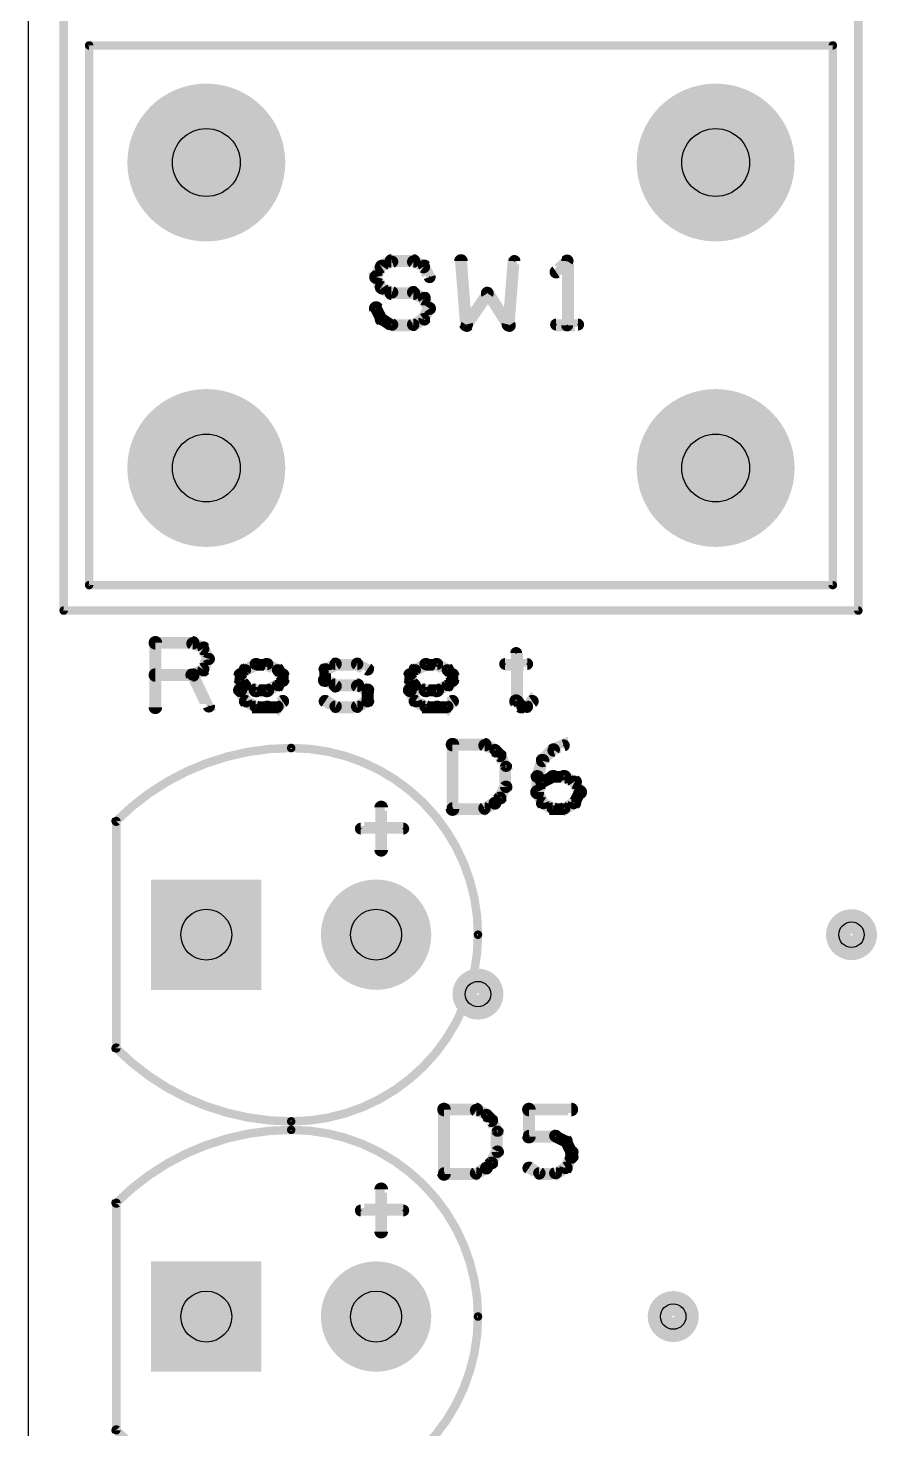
# Model space of a CAD drawing. Extents: x 7835 to 14160, y 8914 to 11568.
# Drawn here: x 7835 to 8343, y 10294 to 11119 of the extents above; entities that cross this region are included whole.
import ezdxf

# ---------------------------------------------------------------- set-up
doc = ezdxf.new("R2010")
doc.units = 0
doc.layers.get('0').update_dxf_attribs({"linetype": 'CONTINUOUS'})
for name, color, linetype in [('_BOARD', 254, 'CONTINUOUS'), ('_DRILL', 251, 'CONTINUOUS'), ('BOTTOM_SOLDER_MASK', 6, 'CONTINUOUS'), ('DOCUMENTATION1', 3, 'CONTINUOUS'), ('TOP_SILKSCREEN', 1, 'CONTINUOUS'), ('TOP_SOLDER_MASK', 2, 'CONTINUOUS')]:
    doc.layers.add(name, color=color, linetype=linetype)

# ---------------------------------------------------------------- blocks, each defined once
blk = doc.blocks.new('VIA')
at = {"const_width": 13}
blk.add_lwpolyline([(-6, 0, 1), (6, 0, 1)], format="xyb", close=True, dxfattribs=at)
blk = doc.blocks.new('STYLE2_1')
at = {"const_width": 30}
blk.add_lwpolyline([(-15, 0, 1), (15, 0, 1)], format="xyb", close=True, dxfattribs=at)
blk = doc.blocks.new('STYLE1_3')
at = {"const_width": 30}
blk.add_lwpolyline([(-15, -15), (15, -15), (15, 15), (-15, 15)], close=True, dxfattribs=at)
blk = doc.blocks.new('PS1_3')
at = {"const_width": 44}
blk.add_lwpolyline([(-22, 0, 1), (22, 0, 1)], format="xyb", close=True, dxfattribs=at)
blk = doc.blocks.new('_HOLE')
blk.add_circle((0, 0), 0.5)

msp = doc.modelspace()

# ---------------------------------------------------------------- linework, layer by layer
at = {"layer": '_BOARD', "color": 3}
msp.add_lwpolyline([(7835, 9315), (11640, 9315), (11640, 9315), (11640, 11565), (11640, 11565), (7835, 11565), (7835, 11565), (7835, 9315), (7835, 9315)], close=True, dxfattribs=at)
at = {"layer": 'DOCUMENTATION1', "color": 94}
msp.add_lwpolyline([(8324, 11124, 5, 5, 0), (8324, 10776, 5, 5, 0), (8324, 10776, 0, 0, 0), (8324, 10776, 3, 3, 0), (8323, 10776, 3, 3, 1), (8325, 10776, 0, 0, 0), (8324, 10775, 3, 3, 1), (8324, 10777, 0, 0, 0), (8324, 10776, 0, 0, 0), (8324, 10776, 5, 5, 0), (7856, 10776, 0, 0, 0), (7856, 10776, 3, 3, 0), (7856, 10777, 3, 3, 1), (7856, 10775, 0, 0, 0), (7855, 10776, 3, 3, 1), (7857, 10776, 0, 0, 0), (7856, 10776, 0, 0, 0), (7856, 10776, 5, 5, 0), (7856, 11124, 0, 0, 0)], format="xyseb", dxfattribs=at)
at = {"layer": 'TOP_SILKSCREEN', "color": 135}
for points in [[(8309, 10790, 3, 3, 1), (8309, 10792, 0, 0, 0), (8309, 10791, 0, 0, 0), (8309, 10791, 5, 5, 0), (7871, 10791, 0, 0, 0), (7871, 10791, 3, 3, 0), (7871, 10792, 3, 3, 1), (7871, 10790, 0, 0, 0), (7870, 10791, 3, 3, 1), (7872, 10791, 0, 0, 0), (7871, 10791, 0, 0, 0), (7871, 10791, 5, 5, 0), (7871, 11109, 0, 0, 0), (7871, 11109, 3, 3, 0), (7872, 11109, 3, 3, 1), (7870, 11109, 0, 0, 0), (7871, 11110, 3, 3, 1), (7871, 11108, 0, 0, 0), (7871, 11109, 0, 0, 0), (7871, 11109, 5, 5, 0), (8309, 11109, 0, 0, 0), (8309, 11109, 3, 3, 0), (8309, 11108, 3, 3, 1), (8309, 11110, 0, 0, 0), (8310, 11109, 3, 3, 1), (8308, 11109, 0, 0, 0), (8309, 11109, 0, 0, 0), (8309, 11109, 5, 5, 0), (8309, 10791, 5, 5, 0), (8309, 10791, 0, 0, 0), (8309, 10791, 3, 3, 0), (8308, 10791, 3, 3, 1), (8310, 10791, 0, 0, 0)], [(7990, 10476, 3, 3, 1), (7990, 10474, 0, 0, 0), (7990, 10475, 0, 0, 0), (7990, 10475, 5, 5, 0.414), (8100, 10585, 0, 0, 0), (8100, 10585, 3, 3, 0), (8101, 10585, 3, 3, 1), (8099, 10585, 0, 0, 0), (8099, 10585, 3, 3, 1), (8101, 10585, 0, 0, 0), (8100, 10585, 0, 0, 0), (8100, 10585, 5, 5, 0.414), (7990, 10695, 0, 0, 0), (7990, 10695, 3, 3, 0), (7990, 10696, 3, 3, 1), (7990, 10694, 0, 0, 0), (7990, 10694, 3, 3, 1), (7990, 10696, 0, 0, 0), (7990, 10695, 0, 0, 0), (7990, 10695, 5, 5, 0.199), (7887, 10652, 0, 0, 0), (7887, 10652, 3, 3, 0), (7886, 10653, 3, 3, 1), (7888, 10651, 0, 0, 0), (7888, 10652, 3, 3, 1), (7886, 10652, 0, 0, 0), (7887, 10652, 0, 0, 0), (7887, 10652, 5, 5, 0), (7887, 10518, 0, 0, 0), (7887, 10518, 3, 3, 0), (7886, 10518, 3, 3, 1), (7888, 10518, 0, 0, 0), (7888, 10519, 3, 3, 1), (7886, 10517, 0, 0, 0), (7887, 10518, 0, 0, 0), (7887, 10518, 5, 5, 0.199), (7990, 10475, 5, 5, 0), (7990, 10475, 0, 0, 0), (7990, 10475, 3, 3, 0), (7990, 10474, 3, 3, 1), (7990, 10476, 0, 0, 0)]]:
    msp.add_lwpolyline(points, format="xyseb", close=True, dxfattribs=at)
for points in [[(8049, 10984, 4, 4, 1), (8049, 10980, 0, 0, 0), (8049, 10982, 0, 0, 0), (8049, 10982, 7, 7, 0), (8062, 10982, 7, 7, 0), (8062, 10982, 0, 0, 0), (8062, 10982, 4, 4, 0), (8062, 10980, 4, 4, 1), (8062, 10984, 0, 0, 0)], [(8092, 10982, 4, 4, 1), (8088, 10982, 0, 0, 0), (8090, 10982, 0, 0, 0), (8090, 10982, 7, 7, 0), (8093, 10944, 7, 7, 0), (8093, 10944, 0, 0, 0), (8093, 10944, 4, 4, 0), (8091, 10944, 4, 4, 1), (8095, 10945, 0, 0, 0)], [(8038, 10973, 4, 4, 1), (8042, 10972, 0, 0, 0), (8040, 10973, 0, 0, 0), (8040, 10973, 7, 7, 0), (8043, 10979, 7, 7, 0), (8043, 10979, 0, 0, 0), (8043, 10979, 4, 4, 0), (8045, 10978, 4, 4, 1), (8042, 10980, 0, 0, 0)], [(8042, 10980, 4, 4, 1), (8044, 10977, 0, 0, 0), (8043, 10979, 0, 0, 0), (8043, 10979, 7, 7, 0), (8049, 10982, 7, 7, 0), (8049, 10982, 0, 0, 0), (8049, 10982, 4, 4, 0), (8050, 10980, 4, 4, 1), (8049, 10983, 0, 0, 0)], [(8063, 10983, 4, 4, 1), (8061, 10980, 0, 0, 0), (8062, 10982, 0, 0, 0), (8062, 10982, 7, 7, 0), (8068, 10979, 7, 7, 0), (8068, 10979, 0, 0, 0), (8068, 10979, 4, 4, 0), (8067, 10977, 4, 4, 1), (8069, 10980, 0, 0, 0)], [(8070, 10980, 4, 4, 1), (8067, 10978, 0, 0, 0), (8068, 10979, 0, 0, 0), (8068, 10979, 7, 7, 0), (8071, 10973, 7, 7, 0), (8071, 10973, 0, 0, 0), (8071, 10973, 4, 4, 0), (8070, 10972, 4, 4, 1), (8073, 10973, 0, 0, 0)], [(8116, 10945, 4, 4, 1), (8120, 10944, 0, 0, 0), (8118, 10944, 0, 0, 0), (8118, 10944, 7, 7, 0), (8121, 10982, 7, 7, 0), (8121, 10982, 0, 0, 0), (8121, 10982, 4, 4, 0), (8123, 10982, 4, 4, 1), (8120, 10982, 0, 0, 0)], [(8154, 10981, 4, 4, 1), (8151, 10983, 0, 0, 0), (8153, 10982, 0, 0, 0), (8153, 10982, 7, 7, 0), (8146, 10976, 7, 7, 0), (8146, 10976, 0, 0, 0), (8146, 10976, 4, 4, 0), (8145, 10977, 4, 4, 1), (8147, 10974, 0, 0, 0)], [(8151, 10944, 4, 4, 1), (8154, 10944, 0, 0, 0), (8153, 10944, 0, 0, 0), (8153, 10944, 7, 7, 0), (8153, 10982, 7, 7, 0), (8153, 10982, 0, 0, 0), (8153, 10982, 4, 4, 0), (8154, 10982, 4, 4, 1), (8151, 10982, 0, 0, 0)], [(8042, 10965, 4, 4, 1), (8045, 10967, 0, 0, 0), (8043, 10966, 0, 0, 0), (8043, 10966, 7, 7, 0), (8040, 10973, 7, 7, 0), (8040, 10973, 0, 0, 0), (8040, 10973, 4, 4, 0), (8042, 10973, 4, 4, 1), (8038, 10972, 0, 0, 0)], [(8049, 10962, 4, 4, 1), (8050, 10965, 0, 0, 0), (8049, 10963, 0, 0, 0), (8049, 10963, 7, 7, 0), (8043, 10966, 7, 7, 0), (8043, 10966, 0, 0, 0), (8043, 10966, 4, 4, 0), (8044, 10968, 4, 4, 1), (8042, 10965, 0, 0, 0)], [(8062, 10961, 4, 4, 1), (8062, 10965, 0, 0, 0), (8062, 10963, 0, 0, 0), (8062, 10963, 7, 7, 0), (8049, 10963, 7, 7, 0), (8049, 10963, 0, 0, 0), (8049, 10963, 4, 4, 0), (8049, 10965, 4, 4, 1), (8049, 10961, 0, 0, 0)], [(8067, 10958, 4, 4, 1), (8069, 10962, 0, 0, 0), (8068, 10960, 0, 0, 0), (8068, 10960, 7, 7, 0), (8062, 10963, 7, 7, 0), (8062, 10963, 0, 0, 0), (8062, 10963, 4, 4, 0), (8063, 10965, 4, 4, 1), (8061, 10962, 0, 0, 0)], [(8070, 10953, 4, 4, 1), (8073, 10955, 0, 0, 0), (8071, 10954, 0, 0, 0), (8071, 10954, 7, 7, 0), (8068, 10960, 7, 7, 0), (8068, 10960, 0, 0, 0), (8068, 10960, 4, 4, 0), (8070, 10961, 4, 4, 1), (8067, 10959, 0, 0, 0)], [(8092, 10945, 4, 4, 1), (8095, 10943, 0, 0, 0), (8093, 10944, 0, 0, 0), (8093, 10944, 7, 7, 0), (8106, 10963, 7, 7, 0), (8106, 10963, 0, 0, 0), (8106, 10963, 4, 4, 0), (8107, 10962, 4, 4, 1), (8104, 10964, 0, 0, 0)], [(8107, 10964, 4, 4, 1), (8104, 10962, 0, 0, 0), (8106, 10963, 0, 0, 0), (8106, 10963, 7, 7, 0), (8118, 10944, 7, 7, 0), (8118, 10944, 0, 0, 0), (8118, 10944, 4, 4, 0), (8117, 10943, 4, 4, 1), (8120, 10945, 0, 0, 0)], [(8042, 10955, 4, 4, 1), (8038, 10953, 0, 0, 0), (8040, 10954, 0, 0, 0), (8040, 10954, 7, 7, 0), (8043, 10948, 7, 7, 0), (8043, 10948, 0, 0, 0), (8043, 10948, 4, 4, 0), (8042, 10947, 4, 4, 1), (8045, 10948, 0, 0, 0)], [(8067, 10948, 4, 4, 1), (8070, 10947, 0, 0, 0), (8068, 10948, 0, 0, 0), (8068, 10948, 7, 7, 0), (8071, 10954, 7, 7, 0), (8071, 10954, 0, 0, 0), (8071, 10954, 4, 4, 0), (8073, 10953, 4, 4, 1), (8070, 10955, 0, 0, 0)], [(8044, 10949, 4, 4, 1), (8042, 10946, 0, 0, 0), (8043, 10948, 0, 0, 0), (8043, 10948, 7, 7, 0), (8049, 10944, 7, 7, 0), (8049, 10944, 0, 0, 0), (8049, 10944, 4, 4, 0), (8049, 10943, 4, 4, 1), (8050, 10946, 0, 0, 0)], [(8049, 10946, 4, 4, 1), (8049, 10943, 0, 0, 0), (8049, 10944, 0, 0, 0), (8049, 10944, 7, 7, 0), (8062, 10944, 7, 7, 0), (8062, 10944, 0, 0, 0), (8062, 10944, 4, 4, 0), (8062, 10943, 4, 4, 1), (8062, 10946, 0, 0, 0)], [(8061, 10946, 4, 4, 1), (8063, 10943, 0, 0, 0), (8062, 10944, 0, 0, 0), (8062, 10944, 7, 7, 0), (8068, 10948, 7, 7, 0), (8068, 10948, 0, 0, 0), (8068, 10948, 4, 4, 0), (8069, 10946, 4, 4, 1), (8067, 10949, 0, 0, 0)], [(8146, 10946, 4, 4, 1), (8146, 10943, 0, 0, 0), (8146, 10944, 0, 0, 0), (8146, 10944, 7, 7, 0), (8159, 10944, 7, 7, 0), (8159, 10944, 0, 0, 0), (8159, 10944, 4, 4, 0), (8159, 10943, 4, 4, 1), (8159, 10946, 0, 0, 0)], [(7908, 10719, 4, 4, 1), (7912, 10719, 0, 0, 0), (7910, 10719, 0, 0, 0), (7910, 10719, 7, 7, 0), (7910, 10757, 7, 7, 0), (7910, 10757, 0, 0, 0), (7910, 10757, 4, 4, 0), (7912, 10757, 4, 4, 1), (7908, 10757, 0, 0, 0)], [(7910, 10759, 4, 4, 1), (7910, 10755, 0, 0, 0), (7910, 10757, 0, 0, 0), (7910, 10757, 7, 7, 0), (7932, 10757, 7, 7, 0), (7932, 10757, 0, 0, 0), (7932, 10757, 4, 4, 0), (7932, 10755, 4, 4, 1), (7932, 10759, 0, 0, 0)], [(7933, 10758, 4, 4, 1), (7931, 10755, 0, 0, 0), (7932, 10757, 0, 0, 0), (7932, 10757, 7, 7, 0), (7938, 10754, 7, 7, 0), (7938, 10754, 0, 0, 0), (7938, 10754, 4, 4, 0), (7937, 10752, 4, 4, 1), (7939, 10755, 0, 0, 0)], [(7940, 10755, 4, 4, 1), (7937, 10753, 0, 0, 0), (7938, 10754, 0, 0, 0), (7938, 10754, 7, 7, 0), (7941, 10748, 7, 7, 0), (7941, 10748, 0, 0, 0), (7941, 10748, 4, 4, 0), (7940, 10747, 4, 4, 1), (7943, 10748, 0, 0, 0)], [(7943, 10747, 4, 4, 1), (7940, 10748, 0, 0, 0), (7941, 10748, 0, 0, 0), (7941, 10748, 7, 7, 0), (7938, 10741, 7, 7, 0), (7938, 10741, 0, 0, 0), (7938, 10741, 4, 4, 0), (7937, 10742, 4, 4, 1), (7940, 10740, 0, 0, 0)], [(7962, 10743, 4, 4, 1), (7964, 10740, 0, 0, 0), (7963, 10741, 0, 0, 0), (7963, 10741, 7, 7, 0), (7969, 10744, 7, 7, 0), (7969, 10744, 0, 0, 0), (7969, 10744, 4, 4, 0), (7970, 10743, 4, 4, 1), (7969, 10746, 0, 0, 0)], [(7969, 10746, 4, 4, 1), (7969, 10743, 0, 0, 0), (7969, 10744, 0, 0, 0), (7969, 10744, 7, 7, 0), (7976, 10744, 7, 7, 0), (7976, 10744, 0, 0, 0), (7976, 10744, 4, 4, 0), (7976, 10743, 4, 4, 1), (7976, 10746, 0, 0, 0)], [(7976, 10746, 4, 4, 1), (7975, 10743, 0, 0, 0), (7976, 10744, 0, 0, 0), (7976, 10744, 7, 7, 0), (7982, 10741, 7, 7, 0), (7982, 10741, 0, 0, 0), (7982, 10741, 4, 4, 0), (7981, 10740, 4, 4, 1), (7983, 10743, 0, 0, 0)], [(8009, 10743, 4, 4, 1), (8011, 10740, 0, 0, 0), (8010, 10741, 0, 0, 0), (8010, 10741, 7, 7, 0), (8016, 10744, 7, 7, 0), (8016, 10744, 0, 0, 0), (8016, 10744, 4, 4, 0), (8017, 10743, 4, 4, 1), (8015, 10746, 0, 0, 0)], [(8016, 10746, 4, 4, 1), (8016, 10743, 0, 0, 0), (8016, 10744, 0, 0, 0), (8016, 10744, 7, 7, 0), (8029, 10744, 7, 7, 0), (8029, 10744, 0, 0, 0), (8029, 10744, 4, 4, 0), (8029, 10743, 4, 4, 1), (8029, 10746, 0, 0, 0)], [(8030, 10746, 4, 4, 1), (8028, 10743, 0, 0, 0), (8029, 10744, 0, 0, 0), (8029, 10744, 7, 7, 0), (8035, 10741, 7, 7, 0), (8035, 10741, 0, 0, 0), (8035, 10741, 4, 4, 0), (8034, 10740, 4, 4, 1), (8036, 10743, 0, 0, 0)], [(8062, 10743, 4, 4, 1), (8064, 10740, 0, 0, 0), (8063, 10741, 0, 0, 0), (8063, 10741, 7, 7, 0), (8069, 10744, 7, 7, 0), (8069, 10744, 0, 0, 0), (8069, 10744, 4, 4, 0), (8070, 10743, 4, 4, 1), (8069, 10746, 0, 0, 0)], [(8069, 10746, 4, 4, 1), (8069, 10743, 0, 0, 0), (8069, 10744, 0, 0, 0), (8069, 10744, 7, 7, 0), (8076, 10744, 7, 7, 0), (8076, 10744, 0, 0, 0), (8076, 10744, 4, 4, 0), (8076, 10743, 4, 4, 1), (8076, 10746, 0, 0, 0)], [(8076, 10746, 4, 4, 1), (8075, 10743, 0, 0, 0), (8076, 10744, 0, 0, 0), (8076, 10744, 7, 7, 0), (8082, 10741, 7, 7, 0), (8082, 10741, 0, 0, 0), (8082, 10741, 4, 4, 0), (8081, 10740, 4, 4, 1), (8083, 10743, 0, 0, 0)], [(8116, 10746, 4, 4, 1), (8116, 10743, 0, 0, 0), (8116, 10744, 0, 0, 0), (8116, 10744, 7, 7, 0), (8129, 10744, 7, 7, 0), (8129, 10744, 0, 0, 0), (8129, 10744, 4, 4, 0), (8129, 10743, 4, 4, 1), (8129, 10746, 0, 0, 0)], [(8124, 10751, 4, 4, 1), (8121, 10751, 0, 0, 0), (8123, 10751, 0, 0, 0), (8123, 10751, 7, 7, 0), (8123, 10723, 7, 7, 0), (8123, 10723, 0, 0, 0), (8123, 10723, 4, 4, 0), (8121, 10723, 4, 4, 1), (8124, 10723, 0, 0, 0)], [(7932, 10736, 4, 4, 1), (7932, 10740, 0, 0, 0), (7932, 10738, 0, 0, 0), (7932, 10738, 7, 7, 0), (7910, 10738, 7, 7, 0), (7910, 10738, 0, 0, 0), (7910, 10738, 4, 4, 0), (7910, 10740, 4, 4, 1), (7910, 10736, 0, 0, 0)], [(7933, 10739, 4, 4, 1), (7930, 10737, 0, 0, 0), (7932, 10738, 0, 0, 0), (7932, 10738, 7, 7, 0), (7941, 10719, 7, 7, 0), (7941, 10719, 0, 0, 0), (7941, 10719, 4, 4, 0), (7940, 10719, 4, 4, 1), (7943, 10720, 0, 0, 0)], [(7939, 10740, 4, 4, 1), (7937, 10743, 0, 0, 0), (7938, 10741, 0, 0, 0), (7938, 10741, 7, 7, 0), (7932, 10738, 7, 7, 0), (7932, 10738, 0, 0, 0), (7932, 10738, 4, 4, 0), (7931, 10740, 4, 4, 1), (7933, 10737, 0, 0, 0)], [(7958, 10729, 4, 4, 1), (7962, 10729, 0, 0, 0), (7960, 10729, 0, 0, 0), (7960, 10729, 7, 7, 0), (7960, 10738, 7, 7, 0), (7960, 10738, 0, 0, 0), (7960, 10738, 4, 4, 0), (7962, 10738, 4, 4, 1), (7958, 10738, 0, 0, 0)], [(7959, 10739, 4, 4, 1), (7961, 10737, 0, 0, 0), (7960, 10738, 0, 0, 0), (7960, 10738, 7, 7, 0), (7963, 10741, 7, 7, 0), (7963, 10741, 0, 0, 0), (7963, 10741, 4, 4, 0), (7964, 10740, 4, 4, 1), (7962, 10742, 0, 0, 0)], [(7962, 10731, 4, 4, 1), (7964, 10733, 0, 0, 0), (7963, 10732, 0, 0, 0), (7963, 10732, 7, 7, 0), (7960, 10735, 7, 7, 0), (7960, 10735, 0, 0, 0), (7960, 10735, 4, 4, 0), (7961, 10736, 4, 4, 1), (7959, 10734, 0, 0, 0)], [(7983, 10742, 4, 4, 1), (7981, 10740, 0, 0, 0), (7982, 10741, 0, 0, 0), (7982, 10741, 7, 7, 0), (7985, 10738, 7, 7, 0), (7985, 10738, 0, 0, 0), (7985, 10738, 4, 4, 0), (7984, 10737, 4, 4, 1), (7986, 10739, 0, 0, 0)], [(7986, 10734, 4, 4, 1), (7984, 10736, 0, 0, 0), (7985, 10735, 0, 0, 0), (7985, 10735, 7, 7, 0), (7982, 10732, 7, 7, 0), (7982, 10732, 0, 0, 0), (7982, 10732, 4, 4, 0), (7981, 10733, 4, 4, 1), (7983, 10731, 0, 0, 0)], [(7987, 10738, 4, 4, 1), (7983, 10738, 0, 0, 0), (7985, 10738, 0, 0, 0), (7985, 10738, 7, 7, 0), (7985, 10735, 7, 7, 0), (7985, 10735, 0, 0, 0), (7985, 10735, 4, 4, 0), (7983, 10735, 4, 4, 1), (7987, 10735, 0, 0, 0)], [(8015, 10730, 4, 4, 1), (8017, 10733, 0, 0, 0), (8016, 10732, 0, 0, 0), (8016, 10732, 7, 7, 0), (8010, 10735, 7, 7, 0), (8010, 10735, 0, 0, 0), (8010, 10735, 4, 4, 0), (8011, 10737, 4, 4, 1), (8009, 10733, 0, 0, 0)], [(8008, 10735, 4, 4, 1), (8012, 10735, 0, 0, 0), (8010, 10735, 0, 0, 0), (8010, 10735, 7, 7, 0), (8010, 10741, 7, 7, 0), (8010, 10741, 0, 0, 0), (8010, 10741, 4, 4, 0), (8012, 10741, 4, 4, 1), (8008, 10741, 0, 0, 0)], [(8058, 10729, 4, 4, 1), (8062, 10729, 0, 0, 0), (8060, 10729, 0, 0, 0), (8060, 10729, 7, 7, 0), (8060, 10738, 7, 7, 0), (8060, 10738, 0, 0, 0), (8060, 10738, 4, 4, 0), (8062, 10738, 4, 4, 1), (8058, 10738, 0, 0, 0)], [(8059, 10739, 4, 4, 1), (8061, 10737, 0, 0, 0), (8060, 10738, 0, 0, 0), (8060, 10738, 7, 7, 0), (8063, 10741, 7, 7, 0), (8063, 10741, 0, 0, 0), (8063, 10741, 4, 4, 0), (8064, 10740, 4, 4, 1), (8062, 10742, 0, 0, 0)], [(8062, 10731, 4, 4, 1), (8064, 10733, 0, 0, 0), (8063, 10732, 0, 0, 0), (8063, 10732, 7, 7, 0), (8060, 10735, 7, 7, 0), (8060, 10735, 0, 0, 0), (8060, 10735, 4, 4, 0), (8061, 10736, 4, 4, 1), (8059, 10734, 0, 0, 0)], [(8083, 10742, 4, 4, 1), (8081, 10740, 0, 0, 0), (8082, 10741, 0, 0, 0), (8082, 10741, 7, 7, 0), (8085, 10738, 7, 7, 0), (8085, 10738, 0, 0, 0), (8085, 10738, 4, 4, 0), (8084, 10737, 4, 4, 1), (8086, 10739, 0, 0, 0)], [(8086, 10734, 4, 4, 1), (8084, 10736, 0, 0, 0), (8085, 10735, 0, 0, 0), (8085, 10735, 7, 7, 0), (8082, 10732, 7, 7, 0), (8082, 10732, 0, 0, 0), (8082, 10732, 4, 4, 0), (8081, 10733, 4, 4, 1), (8083, 10731, 0, 0, 0)], [(8087, 10738, 4, 4, 1), (8083, 10738, 0, 0, 0), (8085, 10738, 0, 0, 0), (8085, 10738, 7, 7, 0), (8085, 10735, 7, 7, 0), (8085, 10735, 0, 0, 0), (8085, 10735, 4, 4, 0), (8083, 10735, 4, 4, 1), (8087, 10735, 0, 0, 0)], [(7962, 10722, 4, 4, 1), (7965, 10723, 0, 0, 0), (7963, 10723, 0, 0, 0), (7963, 10723, 7, 7, 0), (7960, 10729, 7, 7, 0), (7960, 10729, 0, 0, 0), (7960, 10729, 4, 4, 0), (7962, 10730, 4, 4, 1), (7958, 10728, 0, 0, 0)], [(7969, 10727, 4, 4, 1), (7970, 10730, 0, 0, 0), (7969, 10729, 0, 0, 0), (7969, 10729, 7, 7, 0), (7963, 10732, 7, 7, 0), (7963, 10732, 0, 0, 0), (7963, 10732, 4, 4, 0), (7964, 10733, 4, 4, 1), (7962, 10730, 0, 0, 0)], [(7976, 10727, 4, 4, 1), (7976, 10731, 0, 0, 0), (7976, 10729, 0, 0, 0), (7976, 10729, 7, 7, 0), (7969, 10729, 7, 7, 0), (7969, 10729, 0, 0, 0), (7969, 10729, 4, 4, 0), (7969, 10731, 4, 4, 1), (7969, 10727, 0, 0, 0)], [(7983, 10730, 4, 4, 1), (7981, 10733, 0, 0, 0), (7982, 10732, 0, 0, 0), (7982, 10732, 7, 7, 0), (7976, 10729, 7, 7, 0), (7976, 10729, 0, 0, 0), (7976, 10729, 4, 4, 0), (7975, 10730, 4, 4, 1), (7976, 10727, 0, 0, 0)], [(8029, 10730, 4, 4, 1), (8029, 10734, 0, 0, 0), (8029, 10732, 0, 0, 0), (8029, 10732, 7, 7, 0), (8016, 10732, 7, 7, 0), (8016, 10732, 0, 0, 0), (8016, 10732, 4, 4, 0), (8016, 10734, 4, 4, 1), (8016, 10730, 0, 0, 0)], [(8034, 10727, 4, 4, 1), (8036, 10730, 0, 0, 0), (8035, 10729, 0, 0, 0), (8035, 10729, 7, 7, 0), (8029, 10732, 7, 7, 0), (8029, 10732, 0, 0, 0), (8029, 10732, 4, 4, 0), (8030, 10733, 4, 4, 1), (8028, 10730, 0, 0, 0)], [(8033, 10723, 4, 4, 1), (8037, 10723, 0, 0, 0), (8035, 10723, 0, 0, 0), (8035, 10723, 7, 7, 0), (8035, 10729, 7, 7, 0), (8035, 10729, 0, 0, 0), (8035, 10729, 4, 4, 0), (8037, 10729, 4, 4, 1), (8033, 10729, 0, 0, 0)], [(8062, 10722, 4, 4, 1), (8065, 10723, 0, 0, 0), (8063, 10723, 0, 0, 0), (8063, 10723, 7, 7, 0), (8060, 10729, 7, 7, 0), (8060, 10729, 0, 0, 0), (8060, 10729, 4, 4, 0), (8062, 10730, 4, 4, 1), (8058, 10728, 0, 0, 0)], [(8069, 10727, 4, 4, 1), (8070, 10730, 0, 0, 0), (8069, 10729, 0, 0, 0), (8069, 10729, 7, 7, 0), (8063, 10732, 7, 7, 0), (8063, 10732, 0, 0, 0), (8063, 10732, 4, 4, 0), (8064, 10733, 4, 4, 1), (8062, 10730, 0, 0, 0)], [(8076, 10727, 4, 4, 1), (8076, 10731, 0, 0, 0), (8076, 10729, 0, 0, 0), (8076, 10729, 7, 7, 0), (8069, 10729, 7, 7, 0), (8069, 10729, 0, 0, 0), (8069, 10729, 4, 4, 0), (8069, 10731, 4, 4, 1), (8069, 10727, 0, 0, 0)], [(8083, 10730, 4, 4, 1), (8081, 10733, 0, 0, 0), (8082, 10732, 0, 0, 0), (8082, 10732, 7, 7, 0), (8076, 10729, 7, 7, 0), (8076, 10729, 0, 0, 0), (8076, 10729, 4, 4, 0), (8075, 10730, 4, 4, 1), (8076, 10727, 0, 0, 0)], [(7969, 10718, 4, 4, 1), (7970, 10721, 0, 0, 0), (7969, 10719, 0, 0, 0), (7969, 10719, 7, 7, 0), (7963, 10723, 7, 7, 0), (7963, 10723, 0, 0, 0), (7963, 10723, 4, 4, 0), (7964, 10724, 4, 4, 1), (7962, 10721, 0, 0, 0)], [(7976, 10718, 4, 4, 1), (7976, 10721, 0, 0, 0), (7976, 10719, 0, 0, 0), (7976, 10719, 7, 7, 0), (7969, 10719, 7, 7, 0), (7969, 10719, 0, 0, 0), (7969, 10719, 4, 4, 0), (7969, 10721, 4, 4, 1), (7969, 10718, 0, 0, 0)], [(7982, 10718, 4, 4, 1), (7982, 10721, 0, 0, 0), (7982, 10719, 0, 0, 0), (7982, 10719, 7, 7, 0), (7976, 10719, 7, 7, 0), (7976, 10719, 0, 0, 0), (7976, 10719, 4, 4, 0), (7976, 10721, 4, 4, 1), (7976, 10718, 0, 0, 0)], [(7986, 10721, 4, 4, 1), (7984, 10724, 0, 0, 0), (7985, 10723, 0, 0, 0), (7985, 10723, 7, 7, 0), (7982, 10719, 7, 7, 0), (7982, 10719, 0, 0, 0), (7982, 10719, 4, 4, 0), (7981, 10721, 4, 4, 1), (7983, 10718, 0, 0, 0)], [(8011, 10724, 4, 4, 1), (8009, 10721, 0, 0, 0), (8010, 10723, 0, 0, 0), (8010, 10723, 7, 7, 0), (8016, 10719, 7, 7, 0), (8016, 10719, 0, 0, 0), (8016, 10719, 4, 4, 0), (8015, 10718, 4, 4, 1), (8017, 10721, 0, 0, 0)], [(8016, 10721, 4, 4, 1), (8016, 10718, 0, 0, 0), (8016, 10719, 0, 0, 0), (8016, 10719, 7, 7, 0), (8029, 10719, 7, 7, 0), (8029, 10719, 0, 0, 0), (8029, 10719, 4, 4, 0), (8029, 10718, 4, 4, 1), (8029, 10721, 0, 0, 0)], [(8028, 10721, 4, 4, 1), (8030, 10718, 0, 0, 0), (8029, 10719, 0, 0, 0), (8029, 10719, 7, 7, 0), (8035, 10723, 7, 7, 0), (8035, 10723, 0, 0, 0), (8035, 10723, 4, 4, 0), (8036, 10721, 4, 4, 1), (8034, 10724, 0, 0, 0)], [(8069, 10718, 4, 4, 1), (8070, 10721, 0, 0, 0), (8069, 10719, 0, 0, 0), (8069, 10719, 7, 7, 0), (8063, 10723, 7, 7, 0), (8063, 10723, 0, 0, 0), (8063, 10723, 4, 4, 0), (8064, 10724, 4, 4, 1), (8062, 10721, 0, 0, 0)], [(8076, 10718, 4, 4, 1), (8076, 10721, 0, 0, 0), (8076, 10719, 0, 0, 0), (8076, 10719, 7, 7, 0), (8069, 10719, 7, 7, 0), (8069, 10719, 0, 0, 0), (8069, 10719, 4, 4, 0), (8069, 10721, 4, 4, 1), (8069, 10718, 0, 0, 0)], [(8082, 10718, 4, 4, 1), (8082, 10721, 0, 0, 0), (8082, 10719, 0, 0, 0), (8082, 10719, 7, 7, 0), (8076, 10719, 7, 7, 0), (8076, 10719, 0, 0, 0), (8076, 10719, 4, 4, 0), (8076, 10721, 4, 4, 1), (8076, 10718, 0, 0, 0)], [(8086, 10721, 4, 4, 1), (8084, 10724, 0, 0, 0), (8085, 10723, 0, 0, 0), (8085, 10723, 7, 7, 0), (8082, 10719, 7, 7, 0), (8082, 10719, 0, 0, 0), (8082, 10719, 4, 4, 0), (8081, 10721, 4, 4, 1), (8083, 10718, 0, 0, 0)], [(8124, 10724, 4, 4, 1), (8121, 10721, 0, 0, 0), (8123, 10723, 0, 0, 0), (8123, 10723, 7, 7, 0), (8126, 10719, 7, 7, 0), (8126, 10719, 0, 0, 0), (8126, 10719, 4, 4, 0), (8124, 10718, 4, 4, 1), (8127, 10721, 0, 0, 0)], [(8126, 10721, 4, 4, 1), (8126, 10718, 0, 0, 0), (8126, 10719, 0, 0, 0), (8126, 10719, 7, 7, 0), (8129, 10719, 7, 7, 0), (8129, 10719, 0, 0, 0), (8129, 10719, 4, 4, 0), (8129, 10718, 4, 4, 1), (8129, 10721, 0, 0, 0)], [(8128, 10721, 4, 4, 1), (8130, 10718, 0, 0, 0), (8129, 10719, 0, 0, 0), (8129, 10719, 7, 7, 0), (8132, 10723, 7, 7, 0), (8132, 10723, 0, 0, 0), (8132, 10723, 4, 4, 0), (8133, 10721, 4, 4, 1), (8131, 10724, 0, 0, 0)], [(8083, 10659, 4, 4, 1), (8087, 10659, 0, 0, 0), (8085, 10659, 0, 0, 0), (8085, 10659, 7, 7, 0), (8085, 10697, 7, 7, 0), (8085, 10697, 0, 0, 0), (8085, 10697, 4, 4, 0), (8087, 10697, 4, 4, 1), (8083, 10697, 0, 0, 0)], [(8085, 10699, 4, 4, 1), (8085, 10695, 0, 0, 0), (8085, 10697, 0, 0, 0), (8085, 10697, 7, 7, 0), (8104, 10697, 7, 7, 0), (8104, 10697, 0, 0, 0), (8104, 10697, 4, 4, 0), (8104, 10695, 4, 4, 1), (8104, 10699, 0, 0, 0)], [(8105, 10698, 4, 4, 1), (8103, 10695, 0, 0, 0), (8104, 10697, 0, 0, 0), (8104, 10697, 7, 7, 0), (8110, 10694, 7, 7, 0), (8110, 10694, 0, 0, 0), (8110, 10694, 4, 4, 0), (8109, 10692, 4, 4, 1), (8111, 10695, 0, 0, 0)], [(8111, 10695, 4, 4, 1), (8109, 10693, 0, 0, 0), (8110, 10694, 0, 0, 0), (8110, 10694, 7, 7, 0), (8113, 10691, 7, 7, 0), (8113, 10691, 0, 0, 0), (8113, 10691, 4, 4, 0), (8112, 10689, 4, 4, 1), (8114, 10692, 0, 0, 0)], [(8137, 10689, 4, 4, 1), (8139, 10686, 0, 0, 0), (8138, 10688, 0, 0, 0), (8138, 10688, 7, 7, 0), (8144, 10694, 7, 7, 0), (8144, 10694, 0, 0, 0), (8144, 10694, 4, 4, 0), (8146, 10693, 4, 4, 1), (8143, 10695, 0, 0, 0)], [(8144, 10695, 4, 4, 1), (8145, 10692, 0, 0, 0), (8144, 10694, 0, 0, 0), (8144, 10694, 7, 7, 0), (8151, 10697, 7, 7, 0), (8151, 10697, 0, 0, 0), (8151, 10697, 4, 4, 0), (8151, 10695, 4, 4, 1), (8150, 10698, 0, 0, 0)], [(8115, 10691, 4, 4, 1), (8112, 10690, 0, 0, 0), (8113, 10691, 0, 0, 0), (8113, 10691, 7, 7, 0), (8116, 10684, 7, 7, 0), (8116, 10684, 0, 0, 0), (8116, 10684, 4, 4, 0), (8115, 10684, 4, 4, 1), (8118, 10685, 0, 0, 0)], [(8133, 10679, 4, 4, 1), (8137, 10678, 0, 0, 0), (8135, 10678, 0, 0, 0), (8135, 10678, 7, 7, 0), (8138, 10688, 7, 7, 0), (8138, 10688, 0, 0, 0), (8138, 10688, 4, 4, 0), (8140, 10687, 4, 4, 1), (8136, 10688, 0, 0, 0)], [(8118, 10684, 4, 4, 1), (8115, 10684, 0, 0, 0), (8116, 10684, 0, 0, 0), (8116, 10684, 7, 7, 0), (8116, 10672, 7, 7, 0), (8116, 10672, 0, 0, 0), (8116, 10672, 4, 4, 0), (8115, 10672, 4, 4, 1), (8118, 10672, 0, 0, 0)], [(8133, 10669, 4, 4, 1), (8137, 10669, 0, 0, 0), (8135, 10669, 0, 0, 0), (8135, 10669, 7, 7, 0), (8135, 10678, 7, 7, 0), (8135, 10678, 0, 0, 0), (8135, 10678, 4, 4, 0), (8137, 10678, 4, 4, 1), (8133, 10678, 0, 0, 0)], [(8137, 10677, 4, 4, 1), (8139, 10673, 0, 0, 0), (8138, 10675, 0, 0, 0), (8138, 10675, 7, 7, 0), (8144, 10678, 7, 7, 0), (8144, 10678, 0, 0, 0), (8144, 10678, 4, 4, 0), (8145, 10677, 4, 4, 1), (8144, 10680, 0, 0, 0)], [(8144, 10680, 4, 4, 1), (8144, 10676, 0, 0, 0), (8144, 10678, 0, 0, 0), (8144, 10678, 7, 7, 0), (8151, 10678, 7, 7, 0), (8151, 10678, 0, 0, 0), (8151, 10678, 4, 4, 0), (8151, 10676, 4, 4, 1), (8151, 10680, 0, 0, 0)], [(8151, 10680, 4, 4, 1), (8150, 10677, 0, 0, 0), (8151, 10678, 0, 0, 0), (8151, 10678, 7, 7, 0), (8157, 10675, 7, 7, 0), (8157, 10675, 0, 0, 0), (8157, 10675, 4, 4, 0), (8156, 10673, 4, 4, 1), (8158, 10677, 0, 0, 0)], [(8118, 10671, 4, 4, 1), (8115, 10673, 0, 0, 0), (8116, 10672, 0, 0, 0), (8116, 10672, 7, 7, 0), (8113, 10666, 7, 7, 0), (8113, 10666, 0, 0, 0), (8113, 10666, 4, 4, 0), (8112, 10666, 4, 4, 1), (8115, 10665, 0, 0, 0)], [(8133, 10670, 4, 4, 1), (8137, 10668, 0, 0, 0), (8135, 10669, 0, 0, 0), (8135, 10669, 7, 7, 0), (8138, 10675, 7, 7, 0), (8138, 10675, 0, 0, 0), (8138, 10675, 4, 4, 0), (8140, 10674, 4, 4, 1), (8137, 10676, 0, 0, 0)], [(8137, 10662, 4, 4, 1), (8140, 10663, 0, 0, 0), (8138, 10663, 0, 0, 0), (8138, 10663, 7, 7, 0), (8135, 10669, 7, 7, 0), (8135, 10669, 0, 0, 0), (8135, 10669, 4, 4, 0), (8137, 10670, 4, 4, 1), (8133, 10668, 0, 0, 0)], [(8158, 10676, 4, 4, 1), (8155, 10674, 0, 0, 0), (8157, 10675, 0, 0, 0), (8157, 10675, 7, 7, 0), (8160, 10669, 7, 7, 0), (8160, 10669, 0, 0, 0), (8160, 10669, 4, 4, 0), (8158, 10668, 4, 4, 1), (8162, 10670, 0, 0, 0)], [(8162, 10668, 4, 4, 1), (8158, 10670, 0, 0, 0), (8160, 10669, 0, 0, 0), (8160, 10669, 7, 7, 0), (8157, 10663, 7, 7, 0), (8157, 10663, 0, 0, 0), (8157, 10663, 4, 4, 0), (8155, 10663, 4, 4, 1), (8158, 10662, 0, 0, 0)], [(8041, 10635, 4, 4, 1), (8045, 10635, 0, 0, 0), (8043, 10635, 0, 0, 0), (8043, 10635, 7, 7, 0), (8043, 10660, 7, 7, 0), (8043, 10660, 0, 0, 0), (8043, 10660, 4, 4, 0), (8045, 10660, 4, 4, 1), (8041, 10660, 0, 0, 0)], [(8111, 10661, 4, 4, 1), (8109, 10664, 0, 0, 0), (8110, 10663, 0, 0, 0), (8110, 10663, 7, 7, 0), (8104, 10659, 7, 7, 0), (8104, 10659, 0, 0, 0), (8104, 10659, 4, 4, 0), (8103, 10661, 4, 4, 1), (8105, 10658, 0, 0, 0)], [(8114, 10664, 4, 4, 1), (8112, 10667, 0, 0, 0), (8113, 10666, 0, 0, 0), (8113, 10666, 7, 7, 0), (8110, 10663, 7, 7, 0), (8110, 10663, 0, 0, 0), (8110, 10663, 4, 4, 0), (8109, 10664, 4, 4, 1), (8111, 10661, 0, 0, 0)], [(8144, 10658, 4, 4, 1), (8145, 10661, 0, 0, 0), (8144, 10659, 0, 0, 0), (8144, 10659, 7, 7, 0), (8138, 10663, 7, 7, 0), (8138, 10663, 0, 0, 0), (8138, 10663, 4, 4, 0), (8139, 10664, 4, 4, 1), (8137, 10661, 0, 0, 0)], [(8158, 10661, 4, 4, 1), (8156, 10664, 0, 0, 0), (8157, 10663, 0, 0, 0), (8157, 10663, 7, 7, 0), (8151, 10659, 7, 7, 0), (8151, 10659, 0, 0, 0), (8151, 10659, 4, 4, 0), (8150, 10661, 4, 4, 1), (8151, 10658, 0, 0, 0)], [(8104, 10658, 4, 4, 1), (8104, 10661, 0, 0, 0), (8104, 10659, 0, 0, 0), (8104, 10659, 7, 7, 0), (8085, 10659, 7, 7, 0), (8085, 10659, 0, 0, 0), (8085, 10659, 4, 4, 0), (8085, 10661, 4, 4, 1), (8085, 10658, 0, 0, 0)], [(8151, 10658, 4, 4, 1), (8151, 10661, 0, 0, 0), (8151, 10659, 0, 0, 0), (8151, 10659, 7, 7, 0), (8144, 10659, 7, 7, 0), (8144, 10659, 0, 0, 0), (8144, 10659, 4, 4, 0), (8144, 10661, 4, 4, 1), (8144, 10658, 0, 0, 0)], [(8056, 10646, 4, 4, 1), (8056, 10649, 0, 0, 0), (8056, 10648, 0, 0, 0), (8056, 10648, 7, 7, 0), (8031, 10648, 7, 7, 0), (8031, 10648, 0, 0, 0), (8031, 10648, 4, 4, 0), (8031, 10649, 4, 4, 1), (8031, 10646, 0, 0, 0)], [(8078, 10444, 4, 4, 1), (8082, 10444, 0, 0, 0), (8080, 10444, 0, 0, 0), (8080, 10444, 7, 7, 0), (8080, 10482, 7, 7, 0), (8080, 10482, 0, 0, 0), (8080, 10482, 4, 4, 0), (8082, 10482, 4, 4, 1), (8078, 10482, 0, 0, 0)], [(8080, 10484, 4, 4, 1), (8080, 10480, 0, 0, 0), (8080, 10482, 0, 0, 0), (8080, 10482, 7, 7, 0), (8099, 10482, 7, 7, 0), (8099, 10482, 0, 0, 0), (8099, 10482, 4, 4, 0), (8099, 10480, 4, 4, 1), (8099, 10484, 0, 0, 0)], [(8100, 10483, 4, 4, 1), (8098, 10480, 0, 0, 0), (8099, 10482, 0, 0, 0), (8099, 10482, 7, 7, 0), (8105, 10479, 7, 7, 0), (8105, 10479, 0, 0, 0), (8105, 10479, 4, 4, 0), (8104, 10477, 4, 4, 1), (8106, 10480, 0, 0, 0)], [(8106, 10480, 4, 4, 1), (8104, 10478, 0, 0, 0), (8105, 10479, 0, 0, 0), (8105, 10479, 7, 7, 0), (8108, 10476, 7, 7, 0), (8108, 10476, 0, 0, 0), (8108, 10476, 4, 4, 0), (8107, 10474, 4, 4, 1), (8109, 10477, 0, 0, 0)], [(8128, 10466, 4, 4, 1), (8132, 10466, 0, 0, 0), (8130, 10466, 0, 0, 0), (8130, 10466, 7, 7, 0), (8130, 10482, 7, 7, 0), (8130, 10482, 0, 0, 0), (8130, 10482, 4, 4, 0), (8132, 10482, 4, 4, 1), (8128, 10482, 0, 0, 0)], [(8130, 10484, 4, 4, 1), (8130, 10480, 0, 0, 0), (8130, 10482, 0, 0, 0), (8130, 10482, 7, 7, 0), (8155, 10482, 7, 7, 0), (8155, 10482, 0, 0, 0), (8155, 10482, 4, 4, 0), (8155, 10480, 4, 4, 1), (8155, 10484, 0, 0, 0)], [(8110, 10476, 4, 4, 1), (8107, 10475, 0, 0, 0), (8108, 10476, 0, 0, 0), (8108, 10476, 7, 7, 0), (8111, 10469, 7, 7, 0), (8111, 10469, 0, 0, 0), (8111, 10469, 4, 4, 0), (8110, 10469, 4, 4, 1), (8113, 10470, 0, 0, 0)], [(7990, 10250, 5, 5, 0.414), (8100, 10360, 0, 0, 0), (8100, 10360, 3, 3, 0), (8101, 10360, 3, 3, 1), (8099, 10360, 0, 0, 0), (8099, 10360, 3, 3, 1), (8101, 10360, 0, 0, 0), (8100, 10360, 0, 0, 0), (8100, 10360, 5, 5, 0.414), (7990, 10470, 0, 0, 0), (7990, 10470, 3, 3, 0), (7990, 10471, 3, 3, 1), (7990, 10469, 0, 0, 0), (7990, 10469, 3, 3, 1), (7990, 10471, 0, 0, 0), (7990, 10470, 0, 0, 0), (7990, 10470, 5, 5, 0.199), (7887, 10427, 0, 0, 0), (7887, 10427, 3, 3, 0), (7886, 10428, 3, 3, 1), (7888, 10426, 0, 0, 0), (7888, 10427, 3, 3, 1), (7886, 10427, 0, 0, 0), (7887, 10427, 0, 0, 0), (7887, 10427, 5, 5, 0), (7887, 10293, 0, 0, 0), (7887, 10293, 3, 3, 0), (7886, 10293, 3, 3, 1), (7888, 10293, 0, 0, 0), (7888, 10294, 3, 3, 1), (7886, 10292, 0, 0, 0), (7887, 10293, 0, 0, 0), (7887, 10293, 5, 5, 0.199), (7990, 10250, 5, 5, 0)], [(8113, 10469, 4, 4, 1), (8110, 10469, 0, 0, 0), (8111, 10469, 0, 0, 0), (8111, 10469, 7, 7, 0), (8111, 10457, 7, 7, 0), (8111, 10457, 0, 0, 0), (8111, 10457, 4, 4, 0), (8110, 10457, 4, 4, 1), (8113, 10457, 0, 0, 0)], [(8146, 10465, 4, 4, 1), (8146, 10468, 0, 0, 0), (8146, 10466, 0, 0, 0), (8146, 10466, 7, 7, 0), (8130, 10466, 7, 7, 0), (8130, 10466, 0, 0, 0), (8130, 10466, 4, 4, 0), (8130, 10468, 4, 4, 1), (8130, 10465, 0, 0, 0)], [(8151, 10462, 4, 4, 1), (8153, 10465, 0, 0, 0), (8152, 10463, 0, 0, 0), (8152, 10463, 7, 7, 0), (8146, 10466, 7, 7, 0), (8146, 10466, 0, 0, 0), (8146, 10466, 4, 4, 0), (8146, 10468, 4, 4, 1), (8145, 10465, 0, 0, 0)], [(8153, 10456, 4, 4, 1), (8157, 10458, 0, 0, 0), (8155, 10457, 0, 0, 0), (8155, 10457, 7, 7, 0), (8152, 10463, 7, 7, 0), (8152, 10463, 0, 0, 0), (8152, 10463, 4, 4, 0), (8153, 10464, 4, 4, 1), (8150, 10462, 0, 0, 0)], [(8113, 10456, 4, 4, 1), (8110, 10458, 0, 0, 0), (8111, 10457, 0, 0, 0), (8111, 10457, 7, 7, 0), (8108, 10451, 7, 7, 0), (8108, 10451, 0, 0, 0), (8108, 10451, 4, 4, 0), (8107, 10451, 4, 4, 1), (8110, 10450, 0, 0, 0)], [(8150, 10448, 4, 4, 1), (8153, 10447, 0, 0, 0), (8152, 10448, 0, 0, 0), (8152, 10448, 7, 7, 0), (8155, 10454, 7, 7, 0), (8155, 10454, 0, 0, 0), (8155, 10454, 4, 4, 0), (8157, 10453, 4, 4, 1), (8153, 10455, 0, 0, 0)], [(8153, 10454, 4, 4, 1), (8157, 10454, 0, 0, 0), (8155, 10454, 0, 0, 0), (8155, 10454, 7, 7, 0), (8155, 10457, 7, 7, 0), (8155, 10457, 0, 0, 0), (8155, 10457, 4, 4, 0), (8157, 10457, 4, 4, 1), (8153, 10457, 0, 0, 0)], [(8106, 10446, 4, 4, 1), (8104, 10449, 0, 0, 0), (8105, 10448, 0, 0, 0), (8105, 10448, 7, 7, 0), (8099, 10444, 7, 7, 0), (8099, 10444, 0, 0, 0), (8099, 10444, 4, 4, 0), (8098, 10446, 4, 4, 1), (8100, 10443, 0, 0, 0)], [(8109, 10449, 4, 4, 1), (8107, 10452, 0, 0, 0), (8108, 10451, 0, 0, 0), (8108, 10451, 7, 7, 0), (8105, 10448, 7, 7, 0), (8105, 10448, 0, 0, 0), (8105, 10448, 4, 4, 0), (8104, 10449, 4, 4, 1), (8106, 10446, 0, 0, 0)], [(8131, 10449, 4, 4, 1), (8129, 10446, 0, 0, 0), (8130, 10448, 0, 0, 0), (8130, 10448, 7, 7, 0), (8136, 10444, 7, 7, 0), (8136, 10444, 0, 0, 0), (8136, 10444, 4, 4, 0), (8135, 10443, 4, 4, 1), (8137, 10446, 0, 0, 0)], [(8145, 10446, 4, 4, 1), (8146, 10443, 0, 0, 0), (8146, 10444, 0, 0, 0), (8146, 10444, 7, 7, 0), (8152, 10448, 7, 7, 0), (8152, 10448, 0, 0, 0), (8152, 10448, 4, 4, 0), (8153, 10446, 4, 4, 1), (8151, 10449, 0, 0, 0)], [(8099, 10443, 4, 4, 1), (8099, 10446, 0, 0, 0), (8099, 10444, 0, 0, 0), (8099, 10444, 7, 7, 0), (8080, 10444, 7, 7, 0), (8080, 10444, 0, 0, 0), (8080, 10444, 4, 4, 0), (8080, 10446, 4, 4, 1), (8080, 10443, 0, 0, 0)], [(8136, 10446, 4, 4, 1), (8136, 10443, 0, 0, 0), (8136, 10444, 0, 0, 0), (8136, 10444, 7, 7, 0), (8146, 10444, 7, 7, 0), (8146, 10444, 0, 0, 0), (8146, 10444, 4, 4, 0), (8146, 10443, 4, 4, 1), (8146, 10446, 0, 0, 0)], [(8041, 10410, 4, 4, 1), (8045, 10410, 0, 0, 0), (8043, 10410, 0, 0, 0), (8043, 10410, 7, 7, 0), (8043, 10435, 7, 7, 0), (8043, 10435, 0, 0, 0), (8043, 10435, 4, 4, 0), (8045, 10435, 4, 4, 1), (8041, 10435, 0, 0, 0)], [(8056, 10421, 4, 4, 1), (8056, 10424, 0, 0, 0), (8056, 10423, 0, 0, 0), (8056, 10423, 7, 7, 0), (8031, 10423, 7, 7, 0), (8031, 10423, 0, 0, 0), (8031, 10423, 4, 4, 0), (8031, 10424, 4, 4, 1), (8031, 10421, 0, 0, 0)]]:
    msp.add_lwpolyline(points, format="xyseb", dxfattribs=at)

# ---------------------------------------------------------------- block references
at = {"layer": '_DRILL'}
for p, xscale, yscale in [((7940, 11040), 40, 40), ((8240, 11040), 40, 40), ((7940, 10860), 40, 40), ((8240, 10860), 40, 40), ((7940, 10585), 30, 30), ((8040, 10585), 30, 30), ((8320, 10585), 15, 15), ((8100, 10550), 15, 15), ((7940, 10360), 30, 30), ((8040, 10360), 30, 30), ((8215, 10360), 15, 15)]:
    msp.add_blockref('_HOLE', p, dxfattribs=dict(at, xscale=xscale, yscale=yscale))
at = {"layer": 'BOTTOM_SOLDER_MASK', "color": 253, "xscale": 1.057, "yscale": 1.057, "rotation": 180}
for p in [(7940, 11040), (7940, 11040), (8240, 11040), (8240, 11040), (7940, 10860), (7940, 10860), (8240, 10860), (8240, 10860)]:
    msp.add_blockref('PS1_3', p, dxfattribs=at)
at = {"layer": 'BOTTOM_SOLDER_MASK', "color": 253, "xscale": 1.083, "yscale": 1.083}
for name, p in [('STYLE1_3', (7940, 10585)), ('STYLE1_3', (7940, 10585)), ('STYLE2_1', (8040, 10585)), ('STYLE2_1', (8040, 10585)), ('STYLE1_3', (7940, 10360)), ('STYLE1_3', (7940, 10360)), ('STYLE2_1', (8040, 10360)), ('STYLE2_1', (8040, 10360))]:
    msp.add_blockref(name, p, dxfattribs=at)
at = {"layer": 'BOTTOM_SOLDER_MASK', "color": 2, "xscale": 1.2, "yscale": 1.2}
for p in [(8320, 10585), (8320, 10585), (8100, 10550), (8100, 10550), (8215, 10360), (8215, 10360)]:
    msp.add_blockref('VIA', p, dxfattribs=at)
at = {"layer": 'TOP_SOLDER_MASK', "color": 253, "xscale": 1.057, "yscale": 1.057, "rotation": 180}
for p in [(7940, 11040), (7940, 11040), (8240, 11040), (8240, 11040), (7940, 10860), (7940, 10860), (8240, 10860), (8240, 10860)]:
    msp.add_blockref('PS1_3', p, dxfattribs=at)
at = {"layer": 'TOP_SOLDER_MASK', "color": 253, "xscale": 1.083, "yscale": 1.083}
for name, p in [('STYLE1_3', (7940, 10585)), ('STYLE1_3', (7940, 10585)), ('STYLE2_1', (8040, 10585)), ('STYLE2_1', (8040, 10585)), ('STYLE1_3', (7940, 10360)), ('STYLE1_3', (7940, 10360)), ('STYLE2_1', (8040, 10360)), ('STYLE2_1', (8040, 10360))]:
    msp.add_blockref(name, p, dxfattribs=at)
at = {"layer": 'TOP_SOLDER_MASK', "color": 2, "xscale": 1.2, "yscale": 1.2}
for p in [(8320, 10585), (8320, 10585), (8100, 10550), (8100, 10550), (8215, 10360), (8215, 10360)]:
    msp.add_blockref('VIA', p, dxfattribs=at)

doc.saveas('drawing.dxf')
